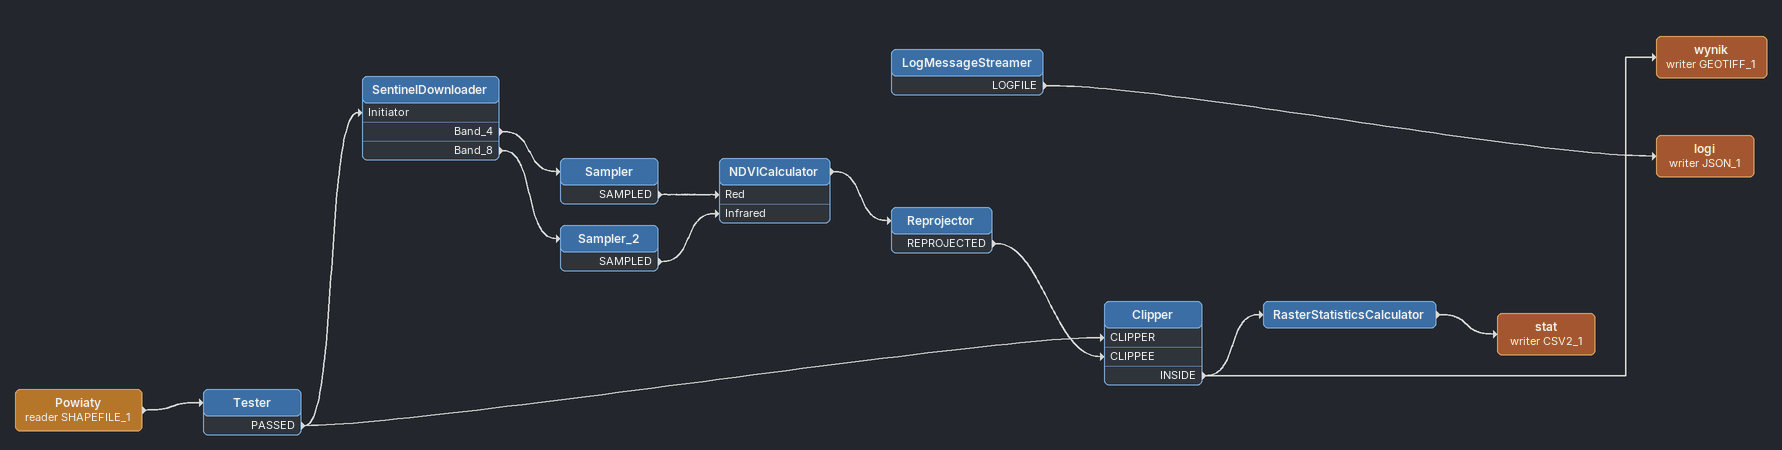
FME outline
Powiaty (reader SHAPEFILE_1)
    -> Tester
Tester
    PASSED -> SentinelDownloader [Initiator]
    PASSED -> Clipper [CLIPPER]
SentinelDownloader
    Band_4 -> Sampler
    Band_8 -> Sampler_2
Sampler
    SAMPLED -> NDVICalculator [Red]
Sampler_2
    SAMPLED -> NDVICalculator [Infrared]
NDVICalculator
    -> Reprojector
Reprojector
    REPROJECTED -> Clipper [CLIPPEE]
Clipper
    INSIDE -> RasterStatisticsCalculator
    INSIDE -> wynik (writer GEOTIFF_1)
wynik (writer GEOTIFF_1)
RasterStatisticsCalculator
    -> stat (writer CSV2_1)
stat (writer CSV2_1)
LogMessageStreamer
    LOGFILE -> logi (writer JSON_1)
logi (writer JSON_1)
